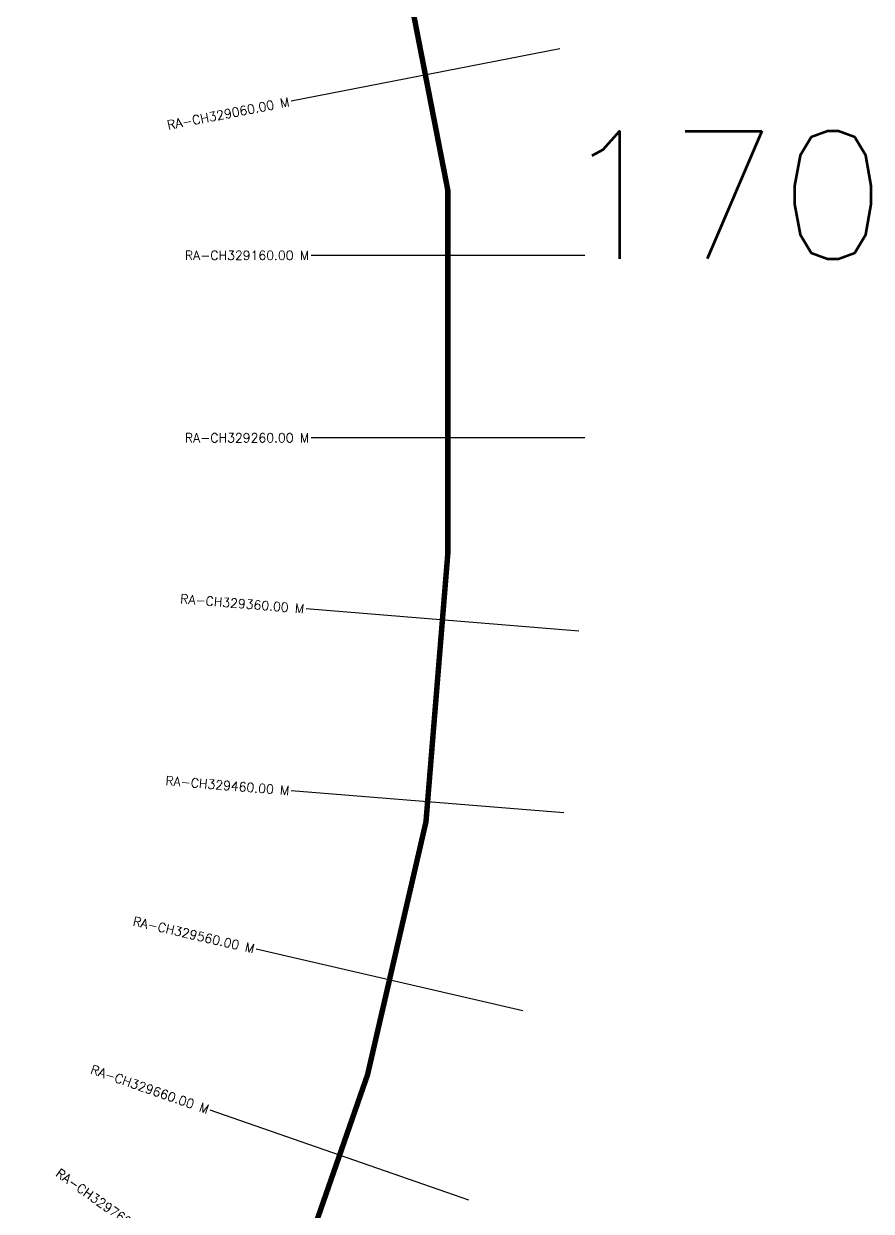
# Model space of a CAD drawing. Header units: metres. Extents: x 288417 to 293389, y 1993019 to 1996852.
# Drawn here: x 289712 to 290177, y 1994193 to 1994844 of the extents above; entities that cross this region are included whole.
import ezdxf
from ezdxf.enums import TextEntityAlignment as Align

# ---------------------------------------------------------------- set-up
doc = ezdxf.new("R2010")
doc.units = ezdxf.units.M
doc.header["$MEASUREMENT"] = 0
for name, color, linetype in [('CS', 134, 'Continuous'), ('CSMark', 6, 'Continuous'), ('NATURALLY PROTECTED', 3, 'Continuous')]:
    doc.layers.add(name, color=color, linetype=linetype)
doc.styles.get("Standard").update_dxf_attribs({"font": 'simplex.shx'})

msp = doc.modelspace()

# ---------------------------------------------------------------- linework, layer by layer
at = {"layer": 'CS'}
for p, q in [((290006.11, 1994830.15), (289858.88, 1994801.5)), ((290019.8, 1994717.01), (289869.8, 1994717.01)), ((290019.8, 1994617.01), (289869.8, 1994617.01)), ((290016.56, 1994511.05), (289867.06, 1994523.22)), ((290008.45, 1994411.38), (289858.94, 1994423.55)), ((289985.84, 1994302.91), (289839.69, 1994336.66)), ((289956.26, 1994199.09), (289814.59, 1994248.4))]:
    msp.add_line(p, q, dxfattribs=at)
at = {"layer": 'NATURALLY PROTECTED', "const_width": 3, "flags": 128}
msp.add_lwpolyline([(289910.54, 1994928.65), (289944.8, 1994752.62), (289944.8, 1994553.84), (289932.81, 1994406.57), (289900.76, 1994267.82), (289858.05, 1994145.09), (289820.18, 1994091.65), (289800.88, 1994068.71), (289786.53, 1994055.65), (289773.79, 1994046.3), (289761.53, 1994040.66), (289748.79, 1994036.31), (289734.27, 1994035.5), (289723.95, 1994035.18), (289716.53, 1994037.28), (289713.82, 1994039.19)], dxfattribs=at)

# ---------------------------------------------------------------- texts
at = {"insert": (290005.88, 1994785.13), "char_height": 70, "attachment_point": 1}
msp.add_mtext_dynamic_manual_height_columns('170', width=95.1725, gutter_width=1, heights=[0], dxfattribs=at)
at = {"layer": 'CSMark'}
for s, rotation, p in [('RA-CH329060.00 M', 11.01341, (289857.9, 1994801.31)), ('RA-CH329360.00 M', 355.3457, (289866.06, 1994523.3)), ('RA-CH329460.00 M', 355.3457, (289857.94, 1994423.63)), ('RA-CH329560.00 M', 346.99572, (289838.71, 1994336.89)), ('RA-CH329660.00 M', 340.81159, (289813.65, 1994248.72)), ('RA-CH329760.00 M', 324.67399, (289786.38, 1994175.4))]:
    msp.add_text(s, height=5, rotation=rotation, dxfattribs=at).set_placement(p, align=Align.MIDDLE_RIGHT)
for s, p in [('RA-CH329160.00 M', (289868.8, 1994717.01)), ('RA-CH329260.00 M', (289868.8, 1994617.01))]:
    msp.add_text(s, height=5, dxfattribs=at).set_placement(p, align=Align.MIDDLE_RIGHT)

doc.saveas('drawing.dxf')
